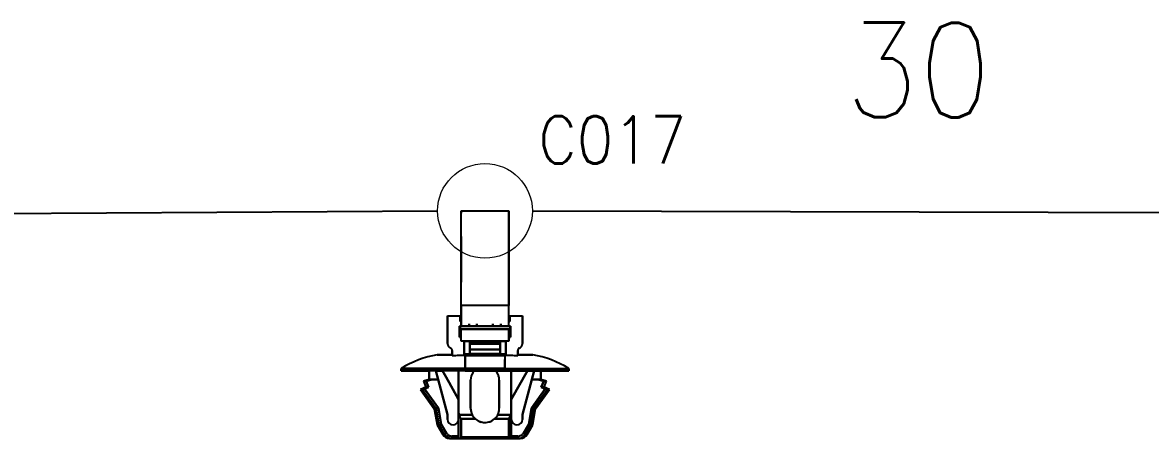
# Model space of a CAD drawing. Header units: inches. Extents: x 47316 to 59086, y 3141 to 11743.
# Drawn here: x 52717.3 to 52776.9, y 9618.8 to 9640.8 of the extents above; entities that cross this region are included whole.
import ezdxf

# ---------------------------------------------------------------- set-up
doc = ezdxf.new("R2010")
doc.units = ezdxf.units.IN
doc.header["$MEASUREMENT"] = 0
doc.styles.get("Standard").update_dxf_attribs({"font": ''})
doc.styles.get('Standard').set_extended_font_data('SimSun')
doc.linetypes.add('_VH_FELT_TAPE', pattern='A,0.4,-0.7,["FELT",Standard,S=0.3,R=0,X=-0.5,Y=-0.15],-0.7', length=1.8)

msp = doc.modelspace()

# ---------------------------------------------------------------- linework, layer by layer
at = {"color": 0, "linetype": '_VH_FELT_TAPE', "lineweight": -3, "ltscale": 5}
for p, q in [((52739.242, 9630.848), (52684.333, 9630.516)), ((52744.242, 9630.857), (52784.526, 9630.758))]:
    msp.add_line(p, q, dxfattribs=at)
at = {"color": 7, "ltscale": 0.378893}
msp.add_line((52740.479, 9625.863), (52740.479, 9630.863), dxfattribs=at)
at = {"color": 7, "ltscale": 0.15}
for p, q in [((52740.479, 9630.863), (52743.005, 9630.863)), ((52743.005, 9625.863), (52740.479, 9625.863)), ((52743.005, 9625.863), (52740.479, 9625.863)), ((52740.479, 9624.604), (52743.005, 9624.604)), ((52743.005, 9624.604), (52740.479, 9624.604)), ((52743.005, 9623.973), (52740.479, 9623.973)), ((52743.005, 9623.973), (52740.479, 9623.973)), ((52740.479, 9618.9), (52743.005, 9618.9)), ((52743.005, 9618.9), (52740.479, 9618.9))]:
    msp.add_line(p, q, dxfattribs=at)
at = {"color": 7, "ltscale": 0.0272}
msp.add_line((52740.479, 9630.75), (52740.479, 9630.863), dxfattribs=at)
at = {"color": 7, "ltscale": 0.37888}
msp.add_line((52740.479, 9625.863), (52740.479, 9630.863), dxfattribs=at)
at = {"color": 7, "ltscale": 0.027199}
msp.add_line((52740.479, 9630.863), (52740.479, 9630.75), dxfattribs=at)
at = {"color": 7, "ltscale": 0.378897}
msp.add_line((52743.005, 9630.863), (52743.005, 9625.863), dxfattribs=at)
at = {"color": 7, "ltscale": 0.215019}
msp.add_line((52743.005, 9627.427), (52743.005, 9630.863), dxfattribs=at)
at = {"color": 7, "ltscale": 0.315749}
msp.add_line((52743.005, 9630.863), (52743.005, 9626.295), dxfattribs=at)
at = {"color": 7, "ltscale": 0.378905}
msp.add_line((52743.005, 9625.863), (52743.005, 9630.863), dxfattribs=at)
at = {"color": 7, "ltscale": 0.315758}
msp.add_line((52743.005, 9630.863), (52743.005, 9626.295), dxfattribs=at)
at = {"color": 7, "ltscale": 0.179182}
msp.add_line((52743.005, 9627.598), (52743.005, 9630.616), dxfattribs=at)
at = {"color": 7, "ltscale": 0.142593}
msp.add_line((52740.479, 9627.102), (52740.479, 9629.504), dxfattribs=at)
at = {"color": 7, "ltscale": 0.142589}
msp.add_line((52740.479, 9629.504), (52740.479, 9627.103), dxfattribs=at)
at = {"color": 7, "ltscale": 0.026669}
for p, q in [((52743.005, 9627.598), (52743.005, 9627.149)), ((52743.005, 9627.149), (52743.005, 9627.598)), ((52743.005, 9627.427), (52743.005, 9626.978))]:
    msp.add_line(p, q, dxfattribs=at)
at = {"color": 7, "ltscale": 0.108633}
msp.add_line((52743.005, 9625.32), (52743.005, 9627.149), dxfattribs=at)
at = {"color": 7, "ltscale": 0.076392}
msp.add_line((52743.005, 9625.863), (52743.005, 9627.149), dxfattribs=at)
at = {"color": 7, "ltscale": 0.098454}
msp.add_line((52743.005, 9625.32), (52743.005, 9626.978), dxfattribs=at)
at = {"color": 7, "ltscale": 0.057913}
msp.add_line((52743.005, 9625.32), (52743.005, 9626.295), dxfattribs=at)
at = {"color": 7, "ltscale": 0.0644}
for p, q in [((52740.479, 9625.863), (52740.479, 9624.779)), ((52740.479, 9624.779), (52740.479, 9625.863)), ((52743.005, 9624.779), (52743.005, 9625.863)), ((52743.005, 9624.779), (52743.005, 9625.863))]:
    msp.add_line(p, q, dxfattribs=at)
at = {"color": 7, "ltscale": 0.039999}
for p, q in [((52739.763, 9625.32), (52740.437, 9625.32)), ((52739.763, 9625.32), (52740.437, 9625.32)), ((52743.047, 9625.32), (52743.721, 9625.32)), ((52743.047, 9625.32), (52743.721, 9625.32))]:
    msp.add_line(p, q, dxfattribs=at)
at = {"color": 7, "ltscale": 0.022501}
for p, q in [((52739.763, 9625.32), (52739.763, 9624.941)), ((52739.763, 9624.941), (52739.763, 9625.32)), ((52743.721, 9625.32), (52743.721, 9624.941)), ((52743.721, 9625.32), (52743.721, 9624.941))]:
    msp.add_line(p, q, dxfattribs=at)
at = {"color": 7, "ltscale": 0.064999}
for p, q in [((52739.763, 9624.941), (52739.763, 9623.847)), ((52739.763, 9623.847), (52739.763, 9624.941)), ((52743.721, 9624.941), (52743.721, 9623.847)), ((52743.721, 9624.941), (52743.721, 9623.847))]:
    msp.add_line(p, q, dxfattribs=at)
at = {"color": 7, "ltscale": 0.0175}
for p, q in [((52740.437, 9625.32), (52740.437, 9625.025)), ((52740.437, 9625.025), (52740.437, 9625.32)), ((52743.047, 9625.32), (52743.047, 9625.025)), ((52743.047, 9625.32), (52743.047, 9625.025)), ((52743.047, 9625.025), (52743.047, 9625.32))]:
    msp.add_line(p, q, dxfattribs=at)
at = {"color": 7, "ltscale": 0.002499}
for p, q in [((52740.437, 9625.32), (52740.479, 9625.32)), ((52740.479, 9625.025), (52740.437, 9625.025)), ((52740.437, 9625.025), (52740.479, 9625.025)), ((52743.005, 9625.32), (52743.047, 9625.32)), ((52743.047, 9625.025), (52743.005, 9625.025)), ((52743.005, 9625.025), (52743.047, 9625.025)), ((52740.395, 9624.773), (52740.437, 9624.773)), ((52740.437, 9624.773), (52740.395, 9624.773)), ((52740.437, 9624.773), (52740.395, 9624.773)), ((52740.479, 9624.225), (52740.437, 9624.225)), ((52740.437, 9624.225), (52740.479, 9624.225)), ((52740.479, 9624.225), (52740.437, 9624.225)), ((52743.047, 9624.225), (52743.005, 9624.225)), ((52743.005, 9624.225), (52743.047, 9624.225)), ((52743.047, 9624.225), (52743.005, 9624.225)), ((52743.089, 9624.773), (52743.047, 9624.773)), ((52743.089, 9624.773), (52743.047, 9624.773))]:
    msp.add_line(p, q, dxfattribs=at)
at = {"color": 7, "ltscale": 2.6e-05}
for p, q in [((52740.437, 9625.32), (52740.437, 9625.32)), ((52743.047, 9625.32), (52743.047, 9625.32))]:
    msp.add_line(p, q, dxfattribs=at)
at = {"color": 7, "ltscale": 0.0075}
for p, q in [((52740.9, 9624.899), (52740.9, 9624.773)), ((52740.9, 9624.773), (52740.9, 9624.899)), ((52741.321, 9624.773), (52741.321, 9624.899)), ((52741.321, 9624.899), (52741.321, 9624.773)), ((52742.163, 9624.899), (52742.163, 9624.773)), ((52742.163, 9624.773), (52742.163, 9624.899)), ((52742.584, 9624.773), (52742.584, 9624.899)), ((52742.584, 9624.899), (52742.584, 9624.773)), ((52737.322, 9622.541), (52737.322, 9622.415)), ((52737.322, 9622.415), (52737.322, 9622.541)), ((52740.689, 9622.415), (52740.689, 9622.541)), ((52740.689, 9622.541), (52740.689, 9622.415)), ((52742.794, 9622.541), (52742.794, 9622.415)), ((52742.794, 9622.415), (52742.794, 9622.541)), ((52746.162, 9622.541), (52746.162, 9622.415)), ((52746.162, 9622.415), (52746.162, 9622.541)), ((52740, 9618.837), (52740, 9618.963)), ((52740, 9618.837), (52740, 9618.963)), ((52743.131, 9618.837), (52743.131, 9618.963)), ((52743.484, 9618.963), (52743.484, 9618.837)), ((52743.484, 9618.963), (52743.484, 9618.837))]:
    msp.add_line(p, q, dxfattribs=at)
at = {"color": 7, "ltscale": 0.025}
for p, q in [((52743.721, 9624.899), (52743.721, 9625.32)), ((52740.9, 9624.779), (52741.321, 9624.779)), ((52740.9, 9624.779), (52741.321, 9624.779)), ((52742.163, 9624.779), (52742.584, 9624.779)), ((52742.163, 9624.779), (52742.584, 9624.779)), ((52742.163, 9624.773), (52742.584, 9624.773))]:
    msp.add_line(p, q, dxfattribs=at)
at = {"color": 7, "ltscale": 0.0625}
msp.add_line((52743.721, 9623.847), (52743.721, 9624.899), dxfattribs=at)
at = {"color": 7, "ltscale": 0.035001}
for p, q in [((52740.395, 9624.183), (52740.395, 9624.773)), ((52740.395, 9624.183), (52740.395, 9624.773)), ((52740.395, 9624.773), (52740.395, 9624.183)), ((52743.089, 9624.773), (52743.089, 9624.183)), ((52743.089, 9624.183), (52743.089, 9624.773)), ((52742.794, 9622.415), (52742.794, 9623.005)), ((52742.794, 9622.415), (52742.794, 9623.005))]:
    msp.add_line(p, q, dxfattribs=at)
at = {"color": 7, "ltscale": 0.032501}
for p, q in [((52740.437, 9624.773), (52740.437, 9624.225)), ((52740.437, 9624.225), (52740.437, 9624.773)), ((52743.047, 9624.773), (52743.047, 9624.225)), ((52743.047, 9624.773), (52743.047, 9624.225))]:
    msp.add_line(p, q, dxfattribs=at)
at = {"color": 7, "ltscale": 0.154999}
for p, q in [((52743.047, 9624.773), (52740.437, 9624.773)), ((52740.437, 9624.773), (52743.047, 9624.773))]:
    msp.add_line(p, q, dxfattribs=at)
at = {"color": 7, "ltscale": 0.0375}
for p, q in [((52740.479, 9623.973), (52740.479, 9624.604)), ((52740.479, 9623.973), (52740.479, 9624.604)), ((52743.005, 9624.604), (52743.005, 9623.973)), ((52743.005, 9623.973), (52743.005, 9624.604))]:
    msp.add_line(p, q, dxfattribs=at)
at = {"color": 7, "ltscale": 0.000368}
msp.add_line((52740.9, 9624.779), (52740.9, 9624.773), dxfattribs=at)
at = {"color": 7, "ltscale": 0.023056}
msp.add_line((52740.933, 9624.773), (52741.321, 9624.773), dxfattribs=at)
at = {"color": 7, "ltscale": 0.000322}
msp.add_line((52742.163, 9624.773), (52742.163, 9624.778), dxfattribs=at)
at = {"color": 7, "ltscale": 0.002502}
msp.add_line((52743.005, 9624.183), (52743.005, 9624.225), dxfattribs=at)
at = {"color": 7, "ltscale": 0.021939}
msp.add_line((52743.047, 9624.773), (52743.047, 9624.403), dxfattribs=at)
at = {"color": 7, "ltscale": 0.010562}
msp.add_line((52743.047, 9624.225), (52743.047, 9624.403), dxfattribs=at)
at = {"color": 7, "ltscale": 0.000629}
msp.add_line((52743.078, 9624.773), (52743.089, 9624.773), dxfattribs=at)
at = {"color": 7, "ltscale": 0.004999}
for p, q in [((52740.479, 9624.183), (52740.395, 9624.183)), ((52740.395, 9624.183), (52740.479, 9624.183)), ((52743.089, 9624.183), (52743.005, 9624.183)), ((52743.005, 9624.183), (52743.089, 9624.183))]:
    msp.add_line(p, q, dxfattribs=at)
at = {"color": 7, "ltscale": 0.040002}
for p, q in [((52740.647, 9623.299), (52740.647, 9623.973)), ((52740.647, 9623.299), (52740.647, 9623.973)), ((52740.647, 9623.973), (52740.647, 9623.299)), ((52742.836, 9623.973), (52742.836, 9623.299)), ((52742.836, 9623.299), (52742.836, 9623.973))]:
    msp.add_line(p, q, dxfattribs=at)
at = {"color": 7, "ltscale": 0.017502}
for p, q in [((52740.647, 9623.973), (52740.942, 9623.973)), ((52742.542, 9623.973), (52742.836, 9623.973))]:
    msp.add_line(p, q, dxfattribs=at)
at = {"color": 7, "ltscale": 0.00087}
for p, q in [((52740.942, 9623.958), (52740.942, 9623.973)), ((52740.942, 9623.973), (52740.942, 9623.958)), ((52742.542, 9623.958), (52742.542, 9623.973)), ((52742.542, 9623.973), (52742.542, 9623.958))]:
    msp.add_line(p, q, dxfattribs=at)
at = {"color": 7, "ltscale": 0.095001}
for p, q in [((52742.542, 9623.958), (52740.942, 9623.958)), ((52740.942, 9623.958), (52742.542, 9623.958)), ((52742.542, 9623.833), (52740.942, 9623.833)), ((52740.942, 9623.833), (52742.542, 9623.833)), ((52740.942, 9623.533), (52742.542, 9623.533)), ((52742.542, 9623.533), (52740.942, 9623.533)), ((52740.942, 9623.324), (52742.542, 9623.324))]:
    msp.add_line(p, q, dxfattribs=at)
at = {"color": 7, "ltscale": 0.007443}
for p, q in [((52740.942, 9623.833), (52740.942, 9623.958)), ((52740.942, 9623.958), (52740.942, 9623.833)), ((52742.542, 9623.833), (52742.542, 9623.958)), ((52742.542, 9623.958), (52742.542, 9623.833))]:
    msp.add_line(p, q, dxfattribs=at)
at = {"color": 7, "ltscale": 0.017839}
for p, q in [((52740.942, 9623.533), (52740.942, 9623.833)), ((52740.942, 9623.833), (52740.942, 9623.533)), ((52742.542, 9623.533), (52742.542, 9623.833)), ((52742.542, 9623.833), (52742.542, 9623.533))]:
    msp.add_line(p, q, dxfattribs=at)
at = {"color": 7, "ltscale": 0.023952}
msp.add_line((52742.542, 9623.57), (52742.542, 9623.973), dxfattribs=at)
at = {"color": 7, "ltscale": 0.047501}
for p, q in [((52740.016, 9623.257), (52739.216, 9623.257)), ((52739.216, 9623.257), (52740.016, 9623.257)), ((52744.268, 9623.257), (52743.468, 9623.257)), ((52743.468, 9623.257), (52744.268, 9623.257))]:
    msp.add_line(p, q, dxfattribs=at)
at = {"color": 7, "ltscale": 0.017476}
for p, q in [((52740.016, 9623.489), (52740.016, 9623.195)), ((52743.468, 9623.489), (52743.468, 9623.195))]:
    msp.add_line(p, q, dxfattribs=at)
at = {"color": 7, "ltscale": 0.017471}
for p, q in [((52740.016, 9623.195), (52740.016, 9623.489)), ((52743.468, 9623.195), (52743.468, 9623.489))]:
    msp.add_line(p, q, dxfattribs=at)
at = {"color": 7, "ltscale": 0.00369}
for p, q in [((52740.016, 9623.257), (52740.016, 9623.195)), ((52743.468, 9623.195), (52743.468, 9623.257))]:
    msp.add_line(p, q, dxfattribs=at)
at = {"color": 7, "ltscale": 0.129999}
for p, q in [((52742.836, 9623.299), (52740.647, 9623.299)), ((52740.647, 9623.299), (52742.836, 9623.299))]:
    msp.add_line(p, q, dxfattribs=at)
at = {"color": 7, "ltscale": 0.040569}
for p, q in [((52740.689, 9622.541), (52740.689, 9623.225)), ((52742.794, 9623.225), (52742.794, 9622.541))]:
    msp.add_line(p, q, dxfattribs=at)
at = {"color": 7, "ltscale": 0.125}
for p, q in [((52740.689, 9623.225), (52742.794, 9623.225)), ((52742.794, 9623.225), (52740.689, 9623.225)), ((52740.689, 9622.541), (52742.794, 9622.541)), ((52742.794, 9622.541), (52740.689, 9622.541)), ((52740.689, 9622.415), (52742.794, 9622.415)), ((52742.794, 9622.415), (52740.689, 9622.415))]:
    msp.add_line(p, q, dxfattribs=at)
at = {"color": 7, "ltscale": 0.040567}
for p, q in [((52740.689, 9623.225), (52740.689, 9622.541)), ((52742.794, 9623.225), (52742.794, 9622.541))]:
    msp.add_line(p, q, dxfattribs=at)
at = {"color": 7, "ltscale": 0.012407}
for p, q in [((52740.942, 9623.324), (52740.942, 9623.533)), ((52742.542, 9623.324), (52742.542, 9623.533))]:
    msp.add_line(p, q, dxfattribs=at)
at = {"color": 7, "ltscale": 0.013841}
for p, q in [((52740.942, 9623.533), (52740.942, 9623.299)), ((52742.542, 9623.299), (52742.542, 9623.533))]:
    msp.add_line(p, q, dxfattribs=at)
at = {"color": 7, "ltscale": 0.001447}
msp.add_line((52740.942, 9623.324), (52740.942, 9623.299), dxfattribs=at)
at = {"color": 7, "ltscale": 0.014789}
msp.add_line((52742.542, 9623.548), (52742.542, 9623.299), dxfattribs=at)
at = {"color": 7, "ltscale": 0.013786}
msp.add_line((52743.468, 9623.257), (52743.468, 9623.489), dxfattribs=at)
at = {"color": 7, "ltscale": 0.2}
for p, q in [((52737.322, 9622.541), (52740.689, 9622.541)), ((52740.689, 9622.541), (52737.322, 9622.541)), ((52742.794, 9622.541), (52746.162, 9622.541)), ((52742.794, 9622.541), (52746.162, 9622.541)), ((52740.689, 9622.415), (52737.322, 9622.415)), ((52740.689, 9622.415), (52737.322, 9622.415)), ((52742.794, 9622.415), (52746.162, 9622.415)), ((52746.162, 9622.415), (52742.794, 9622.415))]:
    msp.add_line(p, q, dxfattribs=at)
at = {"color": 7, "ltscale": 0.02751}
msp.add_line((52740.689, 9622.541), (52740.689, 9623.005), dxfattribs=at)
msp.add_line((52740.689, 9622.541), (52740.689, 9623.005), dxfattribs=at)
at = {"color": 7, "ltscale": 0.087396}
for p, q in [((52737.322, 9622.415), (52738.793, 9622.415)), ((52737.322, 9622.415), (52738.793, 9622.415)), ((52746.162, 9622.415), (52744.691, 9622.415))]:
    msp.add_line(p, q, dxfattribs=at)
at = {"color": 7, "ltscale": 0.018174}
msp.add_line((52738.795, 9621.952), (52738.501, 9621.868), dxfattribs=at)
at = {"color": 7, "ltscale": 0.000925}
msp.add_line((52738.501, 9621.868), (52738.516, 9621.868), dxfattribs=at)
at = {"color": 7, "ltscale": 0.020195}
for p, q in [((52738.501, 9621.868), (52738.627, 9621.552)), ((52738.642, 9621.868), (52738.769, 9621.552)), ((52738.769, 9621.552), (52738.642, 9621.868)), ((52744.841, 9621.868), (52744.715, 9621.552)), ((52744.715, 9621.552), (52744.841, 9621.868)), ((52744.857, 9621.552), (52744.983, 9621.868))]:
    msp.add_line(p, q, dxfattribs=at)
at = {"color": 7, "ltscale": 0.000912}
for p, q in [((52738.516, 9621.868), (52738.501, 9621.868)), ((52744.857, 9621.552), (52744.841, 9621.552))]:
    msp.add_line(p, q, dxfattribs=at)
at = {"color": 7, "ltscale": 0.002823}
msp.add_line((52738.516, 9621.868), (52738.564, 9621.868), dxfattribs=at)
at = {"color": 7, "ltscale": 0.00282}
for p, q in [((52738.564, 9621.868), (52738.516, 9621.868)), ((52744.841, 9621.552), (52744.794, 9621.552))]:
    msp.add_line(p, q, dxfattribs=at)
at = {"color": 7, "ltscale": 0.004681}
for p, q in [((52738.564, 9621.868), (52738.642, 9621.868)), ((52738.642, 9621.868), (52738.564, 9621.868))]:
    msp.add_line(p, q, dxfattribs=at)
at = {"color": 7, "ltscale": 0.018199}
for p, q in [((52738.937, 9621.952), (52738.642, 9621.868)), ((52738.642, 9621.868), (52738.937, 9621.952)), ((52744.547, 9621.952), (52744.841, 9621.868)), ((52744.841, 9621.868), (52744.547, 9621.952))]:
    msp.add_line(p, q, dxfattribs=at)
at = {"color": 7, "ltscale": 0.027499}
for p, q in [((52738.795, 9621.952), (52738.795, 9622.415)), ((52738.795, 9622.415), (52738.795, 9621.952)), ((52744.689, 9621.952), (52744.689, 9622.415)), ((52744.689, 9622.415), (52744.689, 9621.952))]:
    msp.add_line(p, q, dxfattribs=at)
at = {"color": 7, "ltscale": 0.00033}
for p, q in [((52738.801, 9621.952), (52738.795, 9621.952)), ((52744.689, 9621.952), (52744.683, 9621.952)), ((52738.627, 9621.552), (52738.632, 9621.552))]:
    msp.add_line(p, q, dxfattribs=at)
at = {"color": 7, "ltscale": 0.008441}
for p, q in [((52738.795, 9621.952), (52738.937, 9621.952)), ((52738.937, 9621.952), (52738.795, 9621.952)), ((52738.627, 9621.552), (52738.769, 9621.552))]:
    msp.add_line(p, q, dxfattribs=at)
at = {"color": 7, "ltscale": 0.008432}
msp.add_line((52738.937, 9621.952), (52738.795, 9621.952), dxfattribs=at)
at = {"color": 7, "ltscale": 0.000342}
for p, q in [((52738.795, 9621.952), (52738.801, 9621.952)), ((52744.683, 9621.952), (52744.689, 9621.952))]:
    msp.add_line(p, q, dxfattribs=at)
at = {"color": 7, "ltscale": 0.000286}
for p, q in [((52738.796, 9621.951), (52738.801, 9621.952)), ((52738.801, 9621.952), (52738.796, 9621.951))]:
    msp.add_line(p, q, dxfattribs=at)
at = {"color": 7, "ltscale": 0.002209}
msp.add_line((52738.838, 9621.952), (52738.801, 9621.952), dxfattribs=at)
at = {"color": 7, "ltscale": 0.003674}
for p, q in [((52738.801, 9621.952), (52738.863, 9621.952)), ((52744.621, 9621.952), (52744.683, 9621.952))]:
    msp.add_line(p, q, dxfattribs=at)
at = {"color": 7, "ltscale": 0.00434}
msp.add_line((52738.863, 9621.952), (52738.936, 9621.952), dxfattribs=at)
at = {"color": 7, "ltscale": 0.019785}
for p, q in [((52739.27, 9621.952), (52738.937, 9621.952)), ((52738.937, 9621.952), (52739.27, 9621.952)), ((52744.214, 9621.952), (52744.547, 9621.952)), ((52744.547, 9621.952), (52744.214, 9621.952))]:
    msp.add_line(p, q, dxfattribs=at)
at = {"color": 7, "ltscale": 0.020602}
for p, q in [((52739.147, 9622.415), (52739.494, 9622.415)), ((52739.147, 9622.415), (52739.494, 9622.415)), ((52744.337, 9622.415), (52743.99, 9622.415))]:
    msp.add_line(p, q, dxfattribs=at)
at = {"color": 7, "ltscale": 0.028456}
for p, q in [((52739.27, 9621.952), (52739.147, 9622.415)), ((52739.147, 9622.415), (52739.27, 9621.952)), ((52744.214, 9621.952), (52744.337, 9622.415)), ((52744.337, 9622.415), (52744.214, 9621.952))]:
    msp.add_line(p, q, dxfattribs=at)
at = {"color": 7, "ltscale": 0.11383}
for p, q in [((52739.763, 9620.1), (52739.27, 9621.952)), ((52739.27, 9621.952), (52739.763, 9620.1)), ((52743.721, 9620.1), (52744.214, 9621.952)), ((52744.214, 9621.952), (52743.721, 9620.1))]:
    msp.add_line(p, q, dxfattribs=at)
at = {"color": 7, "ltscale": 0.015215}
msp.add_line((52739.496, 9622.416), (52739.622, 9622.192), dxfattribs=at)
at = {"color": 7, "ltscale": 0.015242}
for p, q in [((52739.623, 9622.192), (52739.496, 9622.415)), ((52743.987, 9622.415), (52743.861, 9622.192))]:
    msp.add_line(p, q, dxfattribs=at)
at = {"color": 7, "ltscale": 0.02701}
msp.add_line((52739.622, 9622.192), (52739.846, 9621.796), dxfattribs=at)
at = {"color": 7, "ltscale": 0.026985}
for p, q in [((52739.846, 9621.796), (52739.623, 9622.192)), ((52743.861, 9622.192), (52743.638, 9621.796))]:
    msp.add_line(p, q, dxfattribs=at)
at = {"color": 7, "ltscale": 0.064963}
msp.add_line((52739.815, 9621.852), (52740.353, 9620.9), dxfattribs=at)
at = {"color": 7, "ltscale": 0.089999}
for p, q in [((52740.353, 9620.9), (52740.353, 9622.415)), ((52740.353, 9622.415), (52740.353, 9620.9)), ((52743.131, 9622.415), (52743.131, 9620.9)), ((52743.131, 9620.9), (52743.131, 9622.415))]:
    msp.add_line(p, q, dxfattribs=at)
at = {"color": 7, "ltscale": 0.0875}
for p, q in [((52740.984, 9621.91), (52740.984, 9620.437)), ((52740.984, 9620.437), (52740.984, 9621.91)), ((52740.984, 9620.437), (52740.984, 9621.91)), ((52742.5, 9620.437), (52742.5, 9621.91)), ((52742.5, 9621.91), (52742.5, 9620.437)), ((52744.689, 9622.415), (52746.162, 9622.415))]:
    msp.add_line(p, q, dxfattribs=at)
at = {"color": 7, "ltscale": 0.065039}
msp.add_line((52743.131, 9620.9), (52743.67, 9621.853), dxfattribs=at)
at = {"color": 7, "ltscale": 0.02697}
msp.add_line((52743.638, 9621.796), (52743.861, 9622.192), dxfattribs=at)
at = {"color": 7, "ltscale": 0.015289}
msp.add_line((52743.861, 9622.192), (52743.988, 9622.416), dxfattribs=at)
at = {"color": 7, "ltscale": 0.020749}
msp.add_line((52743.987, 9622.415), (52744.337, 9622.415), dxfattribs=at)
at = {"color": 7, "ltscale": 0.006299}
msp.add_line((52744.547, 9621.952), (52744.653, 9621.952), dxfattribs=at)
at = {"color": 7, "ltscale": 0.006305}
msp.add_line((52744.653, 9621.952), (52744.547, 9621.952), dxfattribs=at)
at = {"color": 7, "ltscale": 0.00329}
msp.add_line((52744.566, 9621.952), (52744.621, 9621.952), dxfattribs=at)
at = {"color": 7, "ltscale": 0.006641}
msp.add_line((52744.689, 9621.952), (52744.577, 9621.952), dxfattribs=at)
at = {"color": 7, "ltscale": 0.001825}
msp.add_line((52744.683, 9621.952), (52744.653, 9621.952), dxfattribs=at)
at = {"color": 7, "ltscale": 0.002142}
msp.add_line((52744.653, 9621.952), (52744.689, 9621.952), dxfattribs=at)
at = {"color": 7, "ltscale": 0.002136}
msp.add_line((52744.689, 9621.952), (52744.653, 9621.952), dxfattribs=at)
at = {"color": 7, "ltscale": 0.018183}
msp.add_line((52744.983, 9621.868), (52744.689, 9621.952), dxfattribs=at)
at = {"color": 7, "ltscale": 0.008429}
for p, q in [((52744.841, 9621.868), (52744.983, 9621.868)), ((52738.769, 9621.552), (52738.627, 9621.552))]:
    msp.add_line(p, q, dxfattribs=at)
at = {"color": 7, "ltscale": 0.008438}
msp.add_line((52744.983, 9621.868), (52744.841, 9621.868), dxfattribs=at)
at = {"color": 7, "ltscale": 0.002185}
msp.add_line((52744.914, 9621.868), (52744.95, 9621.868), dxfattribs=at)
at = {"color": 7, "ltscale": 0.019025}
msp.add_line((52738.627, 9621.552), (52738.332, 9621.426), dxfattribs=at)
at = {"color": 7, "ltscale": 0.006177}
msp.add_line((52738.436, 9621.426), (52738.332, 9621.426), dxfattribs=at)
at = {"color": 7, "ltscale": 0.006165}
for p, q in [((52738.332, 9621.426), (52738.436, 9621.426)), ((52739.069, 9620.394), (52739.173, 9620.394)), ((52739.069, 9620.394), (52739.173, 9620.394))]:
    msp.add_line(p, q, dxfattribs=at)
at = {"color": 7, "ltscale": 0.075271}
for p, q in [((52738.332, 9621.426), (52739.069, 9620.394)), ((52739.173, 9620.394), (52738.436, 9621.426)), ((52745.048, 9621.426), (52744.311, 9620.394)), ((52744.311, 9620.394), (52745.048, 9621.426)), ((52744.415, 9620.394), (52745.152, 9621.426))]:
    msp.add_line(p, q, dxfattribs=at)
at = {"color": 7, "ltscale": 0.075264}
msp.add_line((52739.173, 9620.394), (52738.436, 9621.426), dxfattribs=at)
at = {"color": 7, "ltscale": 0.013619}
for p, q in [((52738.769, 9621.552), (52738.558, 9621.462)), ((52738.558, 9621.462), (52738.769, 9621.552)), ((52744.715, 9621.552), (52744.926, 9621.462)), ((52744.926, 9621.462), (52744.715, 9621.552))]:
    msp.add_line(p, q, dxfattribs=at)
at = {"color": 7, "ltscale": 0.074459}
for p, q in [((52738.558, 9621.462), (52739.287, 9620.442)), ((52739.287, 9620.442), (52738.558, 9621.462)), ((52744.926, 9621.462), (52744.197, 9620.442)), ((52744.197, 9620.442), (52744.926, 9621.462))]:
    msp.add_line(p, q, dxfattribs=at)
at = {"color": 7, "ltscale": 0.000327}
msp.add_line((52738.632, 9621.552), (52738.627, 9621.552), dxfattribs=at)
at = {"color": 7, "ltscale": 0.001593}
msp.add_line((52738.659, 9621.552), (52738.632, 9621.552), dxfattribs=at)
at = {"color": 7, "ltscale": 0.003809}
msp.add_line((52738.632, 9621.552), (52738.697, 9621.552), dxfattribs=at)
at = {"color": 7, "ltscale": 0.004291}
msp.add_line((52738.697, 9621.552), (52738.769, 9621.552), dxfattribs=at)
at = {"color": 7, "ltscale": 0.061156}
for p, q in [((52740.353, 9620.9), (52739.846, 9621.796)), ((52743.638, 9621.796), (52743.131, 9620.9))]:
    msp.add_line(p, q, dxfattribs=at)
at = {"color": 7, "ltscale": 0.061161}
msp.add_line((52739.846, 9621.796), (52740.353, 9620.9), dxfattribs=at)
at = {"color": 7, "ltscale": 0.06116}
msp.add_line((52743.131, 9620.9), (52743.638, 9621.796), dxfattribs=at)
at = {"color": 7, "ltscale": 0.040697}
msp.add_line((52743.131, 9621.056), (52743.131, 9621.742), dxfattribs=at)
at = {"color": 7, "ltscale": 0.040701}
msp.add_line((52743.131, 9621.742), (52743.131, 9621.056), dxfattribs=at)
at = {"color": 7, "ltscale": 0.004715}
msp.add_line((52744.715, 9621.552), (52744.794, 9621.552), dxfattribs=at)
at = {"color": 7, "ltscale": 0.004687}
msp.add_line((52744.794, 9621.552), (52744.715, 9621.552), dxfattribs=at)
at = {"color": 7, "ltscale": 0.002832}
msp.add_line((52744.794, 9621.552), (52744.842, 9621.552), dxfattribs=at)
at = {"color": 7, "ltscale": 0.002869}
msp.add_line((52744.803, 9621.552), (52744.851, 9621.552), dxfattribs=at)
at = {"color": 7, "ltscale": 0.002856}
msp.add_line((52744.852, 9621.552), (52744.804, 9621.552), dxfattribs=at)
at = {"color": 7, "ltscale": 0.0009}
msp.add_line((52744.842, 9621.552), (52744.857, 9621.552), dxfattribs=at)
at = {"color": 7, "ltscale": 0.019}
msp.add_line((52745.151, 9621.426), (52744.857, 9621.552), dxfattribs=at)
at = {"color": 7, "ltscale": 0.005249}
msp.add_line((52745.135, 9621.426), (52745.047, 9621.426), dxfattribs=at)
at = {"color": 7, "ltscale": 0.005222}
msp.add_line((52745.136, 9621.426), (52745.048, 9621.426), dxfattribs=at)
at = {"color": 7, "ltscale": 0.000916}
msp.add_line((52745.151, 9621.426), (52745.135, 9621.426), dxfattribs=at)
at = {"color": 7, "ltscale": 0.000903}
msp.add_line((52745.151, 9621.426), (52745.136, 9621.426), dxfattribs=at)
at = {"color": 7, "ltscale": 4.3e-05}
msp.add_line((52745.152, 9621.426), (52745.151, 9621.426), dxfattribs=at)
at = {"color": 7, "ltscale": 4.9e-05}
msp.add_line((52745.152, 9621.426), (52745.151, 9621.426), dxfattribs=at)
at = {"color": 7, "ltscale": 0.039936}
for p, q in [((52740.353, 9620.227), (52740.353, 9620.9)), ((52740.353, 9620.9), (52740.353, 9620.227)), ((52743.131, 9620.9), (52743.131, 9620.227)), ((52743.131, 9620.227), (52743.131, 9620.9))]:
    msp.add_line(p, q, dxfattribs=at)
at = {"color": 7, "ltscale": 0.048712}
msp.add_line((52743.131, 9620.079), (52743.131, 9620.9), dxfattribs=at)
at = {"color": 7, "ltscale": 0.05076}
for p, q in [((52739.069, 9620.394), (52739.216, 9619.552)), ((52744.268, 9619.552), (52744.415, 9620.394))]:
    msp.add_line(p, q, dxfattribs=at)
at = {"color": 7, "ltscale": 0.050769}
msp.add_line((52739.323, 9619.553), (52739.173, 9620.394), dxfattribs=at)
at = {"color": 7, "ltscale": 0.002621}
for p, q in [((52739.216, 9620.412), (52739.176, 9620.395)), ((52739.176, 9620.395), (52739.216, 9620.412)), ((52744.308, 9620.395), (52744.267, 9620.412)), ((52744.267, 9620.412), (52744.308, 9620.395))]:
    msp.add_line(p, q, dxfattribs=at)
at = {"color": 7, "ltscale": 0.050773}
for p, q in [((52739.323, 9619.553), (52739.176, 9620.395)), ((52744.308, 9620.395), (52744.161, 9619.553)), ((52744.161, 9619.553), (52744.308, 9620.395))]:
    msp.add_line(p, q, dxfattribs=at)
at = {"color": 7, "ltscale": 0.000205}
for p, q in [((52739.22, 9620.413), (52739.216, 9620.412)), ((52739.216, 9620.412), (52739.22, 9620.413)), ((52744.267, 9620.412), (52744.264, 9620.413)), ((52744.264, 9620.413), (52744.267, 9620.412))]:
    msp.add_line(p, q, dxfattribs=at)
at = {"color": 7, "ltscale": 0.004321}
for p, q in [((52739.287, 9620.442), (52739.22, 9620.413)), ((52739.22, 9620.413), (52739.287, 9620.442)), ((52744.264, 9620.413), (52744.197, 9620.442)), ((52744.197, 9620.442), (52744.264, 9620.413))]:
    msp.add_line(p, q, dxfattribs=at)
at = {"color": 7, "ltscale": 0.051095}
for p, q in [((52739.287, 9620.442), (52739.435, 9619.594)), ((52739.435, 9619.594), (52739.287, 9620.442)), ((52744.197, 9620.442), (52744.049, 9619.594)), ((52744.049, 9619.594), (52744.197, 9620.442))]:
    msp.add_line(p, q, dxfattribs=at)
at = {"color": 7, "ltscale": 0.014999}
for p, q in [((52739.763, 9619.847), (52739.763, 9620.1)), ((52739.763, 9619.847), (52739.763, 9620.1)), ((52739.763, 9620.1), (52739.763, 9619.847)), ((52743.721, 9619.847), (52743.721, 9620.1)), ((52743.721, 9620.1), (52743.721, 9619.847))]:
    msp.add_line(p, q, dxfattribs=at)
at = {"color": 7, "ltscale": 0.082565}
for p, q in [((52740.353, 9620.227), (52740.353, 9618.837)), ((52740.353, 9618.837), (52740.353, 9620.227)), ((52743.131, 9618.837), (52743.131, 9620.227)), ((52743.131, 9620.227), (52743.131, 9618.837))]:
    msp.add_line(p, q, dxfattribs=at)
at = {"color": 7, "ltscale": 0.041339}
for p, q in [((52741.07, 9620.086), (52740.374, 9620.086)), ((52740.374, 9620.086), (52741.07, 9620.086)), ((52743.11, 9620.086), (52742.414, 9620.086)), ((52742.414, 9620.086), (52743.11, 9620.086))]:
    msp.add_line(p, q, dxfattribs=at)
at = {"color": 7, "ltscale": 0.002635}
for p, q in [((52740.374, 9620.086), (52740.39, 9620.044)), ((52743.094, 9620.044), (52743.11, 9620.086))]:
    msp.add_line(p, q, dxfattribs=at)
at = {"color": 7, "ltscale": 0.002634}
for p, q in [((52740.39, 9620.044), (52740.374, 9620.086)), ((52743.11, 9620.086), (52743.094, 9620.044))]:
    msp.add_line(p, q, dxfattribs=at)
at = {"color": 7, "ltscale": 0.008279}
msp.add_line((52743.131, 9619.94), (52743.131, 9620.079), dxfattribs=at)
at = {"color": 7, "ltscale": 0.006168}
for p, q in [((52744.311, 9620.394), (52744.415, 9620.394)), ((52744.415, 9620.394), (52744.311, 9620.394))]:
    msp.add_line(p, q, dxfattribs=at)
at = {"color": 7, "ltscale": 0.006219}
msp.add_line((52739.321, 9619.552), (52739.216, 9619.552), dxfattribs=at)
at = {"color": 7, "ltscale": 0.006223}
for p, q in [((52739.216, 9619.552), (52739.321, 9619.552)), ((52744.268, 9619.552), (52744.163, 9619.552)), ((52744.268, 9619.552), (52744.163, 9619.552))]:
    msp.add_line(p, q, dxfattribs=at)
at = {"color": 7, "ltscale": 0.034946}
for p, q in [((52739.216, 9619.552), (52739.515, 9619.045)), ((52743.969, 9619.045), (52744.268, 9619.552))]:
    msp.add_line(p, q, dxfattribs=at)
at = {"color": 7, "ltscale": 0.000128}
for p, q in [((52739.321, 9619.552), (52739.323, 9619.552)), ((52739.323, 9619.552), (52739.321, 9619.552)), ((52744.161, 9619.552), (52744.163, 9619.552))]:
    msp.add_line(p, q, dxfattribs=at)
at = {"color": 7, "ltscale": 0.034208}
for p, q in [((52739.613, 9619.056), (52739.321, 9619.552)), ((52743.871, 9619.056), (52744.163, 9619.552))]:
    msp.add_line(p, q, dxfattribs=at)
at = {"color": 7, "ltscale": 0.002806}
for p, q in [((52739.367, 9619.569), (52739.323, 9619.553)), ((52744.161, 9619.553), (52744.116, 9619.569))]:
    msp.add_line(p, q, dxfattribs=at)
at = {"color": 7, "ltscale": 0.00266}
for p, q in [((52739.323, 9619.553), (52739.365, 9619.568)), ((52744.119, 9619.568), (52744.161, 9619.553))]:
    msp.add_line(p, q, dxfattribs=at)
at = {"color": 7, "ltscale": 0.034163}
for p, q in [((52739.613, 9619.056), (52739.323, 9619.553)), ((52744.161, 9619.553), (52743.871, 9619.056))]:
    msp.add_line(p, q, dxfattribs=at)
at = {"color": 7, "ltscale": 0.004276}
for p, q in [((52739.435, 9619.594), (52739.367, 9619.569)), ((52739.368, 9619.569), (52739.435, 9619.594)), ((52744.116, 9619.569), (52744.049, 9619.594)), ((52744.049, 9619.594), (52744.116, 9619.569))]:
    msp.add_line(p, q, dxfattribs=at)
at = {"color": 7, "ltscale": 0.0329}
for p, q in [((52739.435, 9619.594), (52739.716, 9619.116)), ((52739.716, 9619.116), (52739.435, 9619.594)), ((52744.049, 9619.594), (52743.768, 9619.116)), ((52743.768, 9619.116), (52744.049, 9619.594))]:
    msp.add_line(p, q, dxfattribs=at)
at = {"color": 7, "ltscale": 0.057954}
for p, q in [((52740.479, 9618.9), (52740.479, 9619.876)), ((52740.479, 9619.876), (52740.479, 9618.9)), ((52743.005, 9619.876), (52743.005, 9618.9)), ((52743.005, 9618.9), (52743.005, 9619.876))]:
    msp.add_line(p, q, dxfattribs=at)
at = {"color": 7, "ltscale": 0.044711}
for p, q in [((52740.479, 9619.876), (52741.232, 9619.876)), ((52741.232, 9619.876), (52740.479, 9619.876)), ((52742.252, 9619.876), (52743.005, 9619.876)), ((52743.005, 9619.876), (52742.252, 9619.876))]:
    msp.add_line(p, q, dxfattribs=at)
at = {"color": 7, "ltscale": 0.000598}
msp.add_line((52741.232, 9619.876), (52741.225, 9619.883), dxfattribs=at)
at = {"color": 7, "ltscale": 0.001863}
msp.add_line((52742.274, 9619.897), (52742.251, 9619.875), dxfattribs=at)
at = {"color": 7, "ltscale": 0.000505}
msp.add_line((52742.252, 9619.876), (52742.258, 9619.882), dxfattribs=at)
at = {"color": 7, "ltscale": 0.005516}
msp.add_line((52743.131, 9619.847), (52743.131, 9619.94), dxfattribs=at)
at = {"color": 7, "ltscale": 0.052501}
msp.add_line((52743.131, 9618.963), (52743.131, 9619.847), dxfattribs=at)
at = {"color": 7, "ltscale": 0.00587}
msp.add_line((52739.515, 9619.044), (52739.613, 9619.056), dxfattribs=at)
at = {"color": 7, "ltscale": 0.005865}
for p, q in [((52739.613, 9619.056), (52739.515, 9619.045)), ((52743.969, 9619.045), (52743.871, 9619.056))]:
    msp.add_line(p, q, dxfattribs=at)
at = {"color": 7, "ltscale": 0.007092}
for p, q in [((52739.613, 9619.056), (52739.716, 9619.116)), ((52739.716, 9619.116), (52739.613, 9619.056)), ((52743.768, 9619.116), (52743.871, 9619.056)), ((52743.871, 9619.056), (52743.768, 9619.116))]:
    msp.add_line(p, q, dxfattribs=at)
at = {"color": 7, "ltscale": 0.020941}
for p, q in [((52740, 9618.963), (52740.353, 9618.963)), ((52740.353, 9618.963), (52740, 9618.963)), ((52743.484, 9618.963), (52743.131, 9618.963)), ((52743.131, 9618.963), (52743.484, 9618.963)), ((52740, 9618.837), (52740.353, 9618.837)), ((52740.353, 9618.837), (52740, 9618.837)), ((52743.131, 9618.837), (52743.484, 9618.837)), ((52743.484, 9618.837), (52743.131, 9618.837))]:
    msp.add_line(p, q, dxfattribs=at)
at = {"color": 7, "ltscale": 0.005864}
msp.add_line((52743.969, 9619.044), (52743.871, 9619.056), dxfattribs=at)
at = {"color": 7, "ltscale": 0.007248}
msp.add_line((52740, 9618.837), (52739.878, 9618.837), dxfattribs=at)
at = {"color": 7, "ltscale": 0.001605}
msp.add_line((52739.912, 9618.837), (52739.885, 9618.837), dxfattribs=at)
at = {"color": 7, "ltscale": 0.006183}
msp.add_line((52739.896, 9618.837), (52740, 9618.837), dxfattribs=at)
at = {"color": 7, "ltscale": 0.004422}
msp.add_line((52740, 9618.837), (52739.925, 9618.837), dxfattribs=at)
at = {"color": 7, "ltscale": 0.012915}
msp.add_line((52739.925, 9618.837), (52740.143, 9618.837), dxfattribs=at)
at = {"color": 7, "ltscale": 0.012512}
for p, q in [((52740.143, 9618.837), (52740.354, 9618.837)), ((52743.13, 9618.837), (52743.341, 9618.837))]:
    msp.add_line(p, q, dxfattribs=at)
at = {"color": 7, "ltscale": 0.000995}
for p, q in [((52740.353, 9618.837), (52740.369, 9618.837)), ((52740.369, 9618.837), (52740.353, 9618.837)), ((52743.114, 9618.837), (52743.131, 9618.837)), ((52743.131, 9618.837), (52743.114, 9618.837))]:
    msp.add_line(p, q, dxfattribs=at)
at = {"color": 7, "ltscale": 0.000399}
msp.add_line((52740.374, 9618.837), (52740.368, 9618.837), dxfattribs=at)
at = {"color": 7, "ltscale": 0.163214}
msp.add_line((52740.368, 9618.837), (52743.116, 9618.837), dxfattribs=at)
at = {"color": 7, "ltscale": 0.163013}
msp.add_line((52743.114, 9618.837), (52740.369, 9618.837), dxfattribs=at)
at = {"color": 7, "ltscale": 0.015717}
msp.add_line((52743.606, 9618.837), (52743.341, 9618.837), dxfattribs=at)
at = {"color": 7, "ltscale": 0.015729}
msp.add_line((52743.341, 9618.837), (52743.606, 9618.837), dxfattribs=at)
at = {"color": 7}
for points in [[(52741.232, 9619.876), (52741.382, 9619.769), (52741.468, 9619.73)], [(52742.015, 9619.73), (52742.101, 9619.769), (52742.252, 9619.876)], [(52739.613, 9619.056), (52739.684, 9618.965), (52739.777, 9618.896), (52739.885, 9618.852), (52740, 9618.837)], [(52739.613, 9619.056), (52739.669, 9618.979), (52739.741, 9618.918), (52739.844, 9618.865), (52740, 9618.837)], [(52743.484, 9618.837), (52743.599, 9618.852), (52743.707, 9618.896), (52743.8, 9618.965), (52743.871, 9619.056)], [(52743.484, 9618.837), (52743.598, 9618.851), (52743.705, 9618.894), (52743.781, 9618.947), (52743.871, 9619.056)]]:
    msp.add_lwpolyline(points, dxfattribs=at)
at = {"color": 0, "linetype": 'Continuous', "lineweight": 15}
msp.add_circle((52741.742, 9630.863), 2.5, dxfattribs=at)
at = {"color": 7}
for centre, radius, start, end in [((52740.016, 9623.847), 0.253, 180, 250.52878), ((52740.016, 9623.847), 0.253, 179.99938, 250.52933), ((52743.468, 9623.847), 0.253, 289.47067, 0.00063), ((52743.468, 9623.847), 0.253, 289.47122, 0), ((52743.468, 9623.847), 0.253, 289.47059, 0.00055), ((52740.175, 9617.853), 5.489, 100.06433, 121.32658), ((52740.175, 9617.853), 5.489, 100.06433, 121.32658), ((52739.889, 9623.489), 0.127, 0.31556, 70.21322), ((52739.889, 9623.489), 0.127, 42.26917, 70.45689), ((52739.889, 9623.489), 0.126, 0.01905, 70.50932), ((52740.669, 9615.872), 7.352, 92.4656, 95.09803), ((52740.83, 9613.548), 9.681, 92.82582, 94.82483), ((52740.689, 9615.495), 7.73, 89.99372, 92.48929), ((52740.727, 9613.347), 9.877, 90.21741, 92.17036), ((52742.757, 9613.347), 9.877, 87.82965, 89.78259), ((52742.795, 9615.494), 7.731, 87.51085, 90.00611), ((52742.757, 9613.347), 9.877, 87.82965, 89.78259), ((52742.815, 9615.873), 7.351, 84.90179, 87.53454), ((52742.654, 9613.548), 9.681, 85.17517, 87.17418), ((52743.595, 9623.489), 0.127, 109.78678, 179.68444), ((52743.594, 9623.489), 0.126, 109.49027, 179.98054), ((52743.595, 9623.488), 0.127, 109.54466, 122.95746), ((52743.309, 9617.853), 5.489, 58.67343, 79.93567), ((52741.742, 9621.91), 0.757, 138.19182, 180.02562), ((52741.753, 9621.906), 0.769, 138.48521, 179.67294), ((52741.74, 9621.911), 0.756, 138.15455, 162.29646), ((52741.742, 9621.91), 0.757, 359.97561, 41.81866), ((52741.731, 9621.906), 0.769, 0.32706, 41.51479), ((52741.737, 9621.909), 0.763, 0.04843, 17.91343), ((52738.421, 9621.628), 0.203, 274.38921, 288.61835), ((52738.42, 9621.631), 0.206, 274.44161, 288.47785), ((52738.305, 9622.044), 0.635, 286.48269, 293.44544), ((52738.295, 9622.073), 0.665, 286.64102, 293.28495), ((52745.189, 9622.073), 0.665, 246.71641, 253.36569), ((52745.178, 9622.043), 0.633, 246.54772, 253.54197), ((52745.064, 9621.63), 0.205, 251.51628, 265.58003), ((52745.064, 9621.629), 0.204, 251.36901, 265.48204), ((52740.829, 9620.227), 0.476, 179.96208, 197.25188), ((52740.806, 9620.223), 0.453, 179.46073, 197.63345), ((52741.207, 9620.384), 0.886, 202.56691, 207.34235), ((52741.215, 9620.387), 0.894, 202.54644, 207.2781), ((52741.742, 9620.437), 0.758, 180.00045, 207.5793), ((52741.742, 9620.437), 0.758, 180.00023, 194.48358), ((52741.747, 9620.437), 0.763, 180.04823, 194.60816), ((52741.748, 9620.437), 0.764, 180.05597, 195.26815), ((52741.748, 9620.44), 0.764, 180.2495, 207.60295), ((52741.745, 9620.439), 0.761, 207.62657, 217.31194), ((52741.75, 9620.438), 0.765, 207.42513, 217.04797), ((52741.734, 9620.438), 0.765, 322.95203, 332.57487), ((52741.739, 9620.439), 0.761, 322.68806, 332.37343), ((52741.736, 9620.44), 0.764, 332.39705, 359.7505), ((52741.742, 9620.437), 0.758, 332.42069, 359.99956), ((52741.737, 9620.437), 0.763, 345.60919, 359.95117), ((52742.269, 9620.387), 0.894, 332.72272, 337.4531), ((52742.276, 9620.384), 0.886, 332.65799, 337.43288), ((52742.655, 9620.227), 0.476, 342.74812, 0.03792), ((52742.678, 9620.223), 0.453, 342.36347, 0.54301), ((52740.058, 9619.847), 0.295, 180.00789, 359.99212), ((52740.058, 9619.847), 0.295, 180.02454, 359.97546), ((52741.629, 9620.606), 1.362, 207.48589, 212.39785), ((52741.607, 9620.594), 1.337, 207.54216, 212.44811), ((52741.722, 9620.417), 0.73, 217.02723, 227.80148), ((52741.743, 9620.437), 0.759, 217.29702, 227.66623), ((52741.745, 9620.446), 0.767, 228.00076, 248.90155), ((52741.743, 9620.438), 0.759, 245.83724, 254.99704), ((52741.742, 9620.437), 0.758, 246.53322, 253.48916), ((52741.743, 9620.448), 0.769, 249.09881, 269.93401), ((52741.745, 9620.436), 0.758, 248.64582, 269.78798), ((52741.739, 9620.436), 0.758, 270.21203, 291.35418), ((52741.741, 9620.448), 0.769, 270.06564, 290.89906), ((52741.741, 9620.437), 0.759, 286.43481, 299.93114), ((52741.739, 9620.446), 0.767, 291.09952, 312.00448), ((52741.762, 9620.417), 0.73, 312.19852, 322.97278), ((52741.741, 9620.437), 0.759, 312.33376, 322.70297), ((52741.855, 9620.606), 1.361, 327.60181, 332.51439), ((52741.877, 9620.593), 1.337, 327.55164, 332.45804), ((52743.426, 9619.847), 0.295, 180.00789, 359.99212), ((52743.426, 9619.847), 0.295, 180.02454, 359.97546), ((52739.883, 9619.267), 0.43, 211.1525, 269.34265), ((52740.088, 9619.357), 0.443, 212.9072, 223.70291), ((52739.969, 9619.266), 0.294, 210.52892, 226.96533), ((52739.969, 9619.263), 0.292, 226.60635, 243.18927), ((52739.983, 9619.281), 0.315, 226.97644, 242.3479), ((52739.994, 9619.302), 0.338, 242.37989, 256.69587), ((52739.989, 9619.285), 0.321, 241.83953, 256.76125), ((52739.999, 9619.323), 0.36, 256.64604, 270.12295), ((52740.017, 9619.493), 0.53, 259.0695, 268.20905), ((52740.198, 9619.216), 0.423, 301.05122, 311.70229), ((52740.19, 9619.227), 0.436, 301.1803, 311.50628), ((52743.286, 9619.215), 0.422, 228.30511, 238.9783), ((52743.294, 9619.226), 0.435, 228.46706, 238.80891), ((52743.485, 9619.323), 0.36, 269.88103, 283.31213), ((52743.468, 9619.492), 0.529, 271.76822, 280.88392), ((52743.49, 9619.302), 0.338, 283.26413, 297.58592), ((52743.495, 9619.285), 0.32, 283.24655, 298.15961), ((52743.601, 9619.267), 0.43, 270.65733, 328.8491), ((52743.514, 9619.264), 0.293, 296.81547, 313.34667), ((52743.501, 9619.281), 0.315, 297.61613, 312.98085), ((52743.515, 9619.266), 0.294, 312.99511, 329.46634), ((52743.395, 9619.358), 0.444, 316.29414, 327.05461), ((52740.367, 9618.898), 0.0611, 272.66673, 292.2213), ((52740.366, 9618.898), 0.0615, 272.87695, 292.27225), ((52740.327, 9619.002), 0.172, 291.18182, 300.79787), ((52740.328, 9619.002), 0.172, 291.02989, 300.68309), ((52743.156, 9619.002), 0.172, 239.20529, 248.81672), ((52743.156, 9619.002), 0.172, 239.32222, 248.9686), ((52743.12, 9618.898), 0.0617, 245.4196, 266.57636), ((52743.12, 9618.899), 0.0623, 245.41089, 266.316), ((52743.117, 9618.898), 0.0611, 247.77675, 267.33301), ((52743.118, 9618.898), 0.0615, 247.7243, 267.12035)]:
    msp.add_arc(centre, radius, start, end, dxfattribs=at)

# ---------------------------------------------------------------- texts
at = {"color": 7, "linetype": '_VH_FELT_TAPE', "lineweight": 18, "ltscale": 5, "insert": (52760.766, 9640.817), "char_height": 5, "width": 8.57143, "attachment_point": 1, "rotation": 359.85962}
msp.add_mtext('\\Fromans.shx;\\W0.9000000000;\\T1.0000000000;\\o\\l30', dxfattribs=at)
at = {"color": 21, "linetype": 'Continuous', "lineweight": 15, "insert": (52744.563, 9635.863), "char_height": 2.5, "width": 8.67857, "attachment_point": 1}
msp.add_mtext('\\Fromans.shx;\\W0.9000000000;\\T1.0000000000;\\o\\lC017', dxfattribs=at)

doc.saveas('drawing.dxf')
